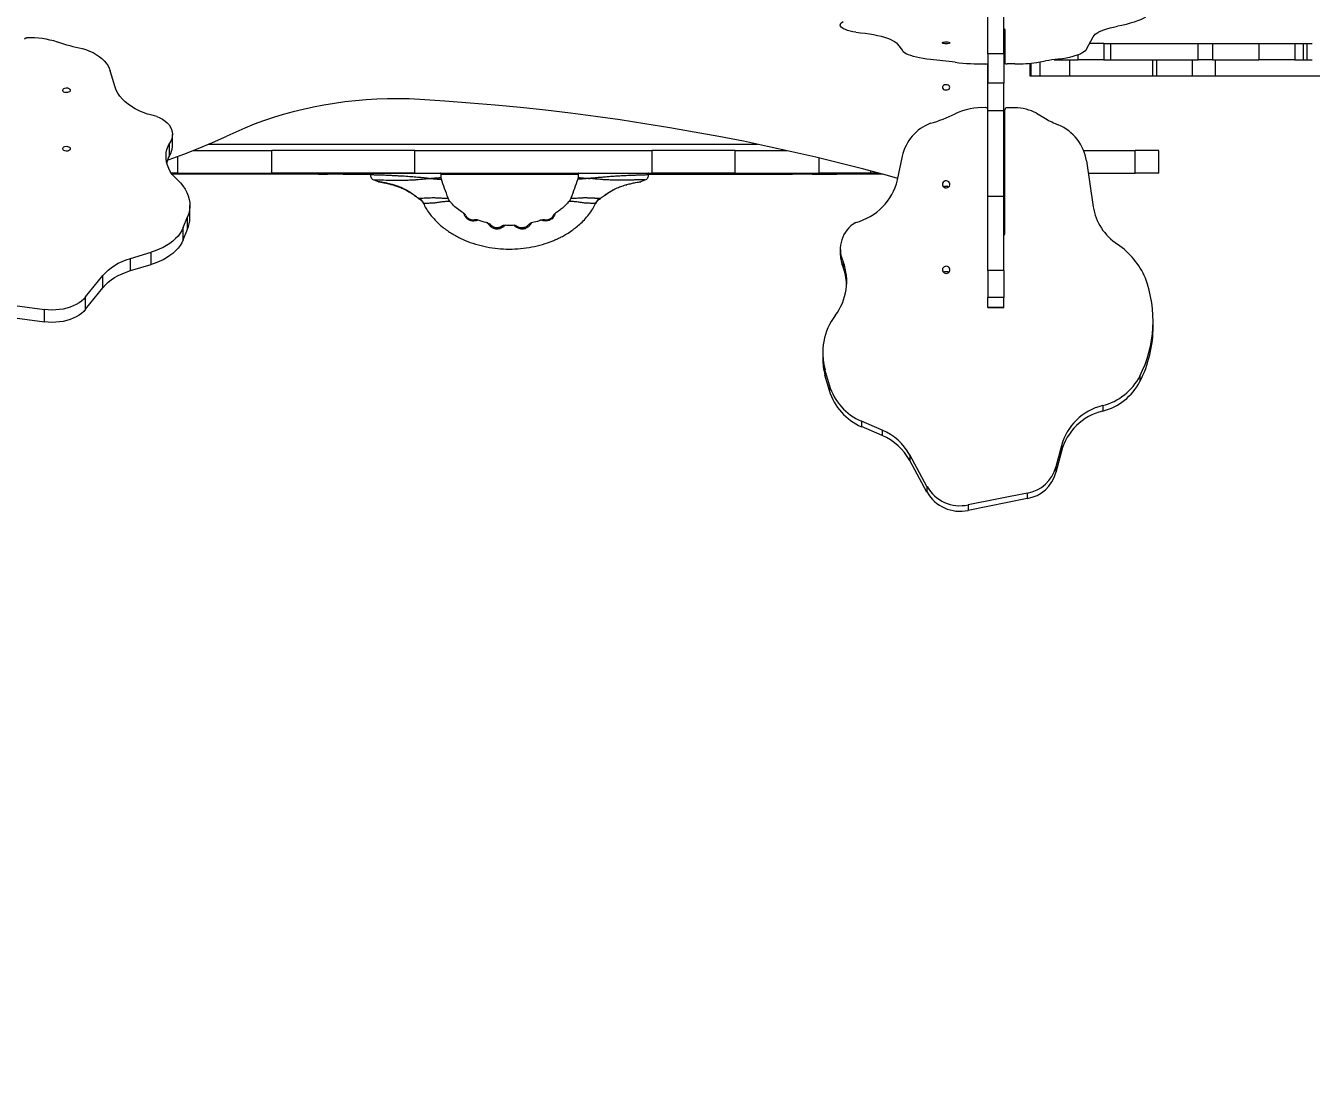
# Model space of a CAD drawing. Header units: millimetres. Extents: x -10374 to 11119, y -8221 to 9433.
# Drawn here: x 2110 to 3311, y -2737 to -1757 of the extents above; entities that cross this region are included whole.
import ezdxf

# ---------------------------------------------------------------- set-up
doc = ezdxf.new("R2010")
doc.units = ezdxf.units.MM
for name, color, linetype in [('DIKOM_ОБЪЕКТ', 7, 'Continuous'), ('DIKOM_РАЗМЕР_ЗОНА', 7, 'Continuous'), ('DIKOM_РАЗМЕР_ОБЪЕКТА', 7, 'Continuous')]:
    doc.layers.add(name, color=color, linetype=linetype)
doc.styles.add('style1', font='arial.ttf', dxfattribs={"width": 0.8})
doc.dimstyles.new('1-50', dxfattribs={"dimtxt": 300, "dimasz": 200, "dimexe": 100, "dimexo": 0, "dimgap": 100, "dimtad": 0, "dimdec": 0, "dimtxsty": 'style1', "dimcen": 0, "dimclrd": 7, "dimclre": 7, "dimadec": 1, "dimazin": 2, "dimtfac": 1, "dimtdec": 0, "dimtmove": 1, "dimatfit": 3, "dimfxl": 0, "dimlwd": 25, "dimlwe": 18, "dimarcsym": 0})

# ---------------------------------------------------------------- blocks, each defined once
blk = doc.blocks.new('*D16')
at = {"layer": 'Defpoints', "color": 0, "transparency": 16777216}
for p in [(-9045.1, 5161.7), (3694.5, 5161.7), (1813.2, -6719.9)]:
    blk.add_point(p, dxfattribs=at)
at = {"layer": 'DIKOM_РАЗМЕР_ОБЪЕКТА', "color": 7, "lineweight": 18, "transparency": 16777216}
for p, q in [((3694.5, 5161.7), (-9145.1, 5161.7)), ((1813.2, -6719.9), (-9145.1, -6719.9))]:
    blk.add_line(p, q, dxfattribs=at)
at = {"layer": 'DIKOM_РАЗМЕР_ОБЪЕКТА', "color": 7, "lineweight": 25, "transparency": 16777216}
for p, q in [((-9045.1, 4961.7), (-9045.1, -0.5)), ((-9045.1, -6519.9), (-9045.1, -1080.2))]:
    blk.add_line(p, q, dxfattribs=at)
at = {"layer": 'DIKOM_РАЗМЕР_ОБЪЕКТА', "color": 7, "transparency": 16777216}
for points in [[(-9078.4, 4961.7), (-9011.8, 4961.7), (-9045.1, 5161.7)], [(-9078.4, -6519.9), (-9011.8, -6519.9), (-9045.1, -6719.9)]]:
    blk.add_solid(points, dxfattribs=at)
at = {"layer": 'DIKOM_РАЗМЕР_ОБЪЕКТА', "color": 0, "transparency": 16777216, "insert": (-9045.1, -540.3), "char_height": 300, "attachment_point": 5, "rotation": 90, "style": 'style1'}
blk.add_mtext('11900', dxfattribs=at)
blk = doc.blocks.new('*D15')
at = {"layer": 'Defpoints', "color": 0, "transparency": 16777216}
for p in [(-5227.9, 8308.8), (9119.4, -1150.4), (-5227.9, -1991.8)]:
    blk.add_point(p, dxfattribs=at)
at = {"layer": 'DIKOM_РАЗМЕР_ОБЪЕКТА', "color": 7, "lineweight": 18, "transparency": 16777216}
for p, q in [((-5227.9, -1991.8), (-5227.9, 8408.8)), ((9119.4, -1150.4), (9119.4, 8408.8))]:
    blk.add_line(p, q, dxfattribs=at)
at = {"layer": 'DIKOM_РАЗМЕР_ОБЪЕКТА', "color": 7, "lineweight": 25, "transparency": 16777216}
for p, q in [((-5027.9, 8308.8), (187.4, 8308.8)), ((8919.4, 8308.8), (1267.2, 8308.8))]:
    blk.add_line(p, q, dxfattribs=at)
at = {"layer": 'DIKOM_РАЗМЕР_ОБЪЕКТА', "color": 7, "transparency": 16777216}
for points in [[(-5027.9, 8342.1), (-5027.9, 8275.4), (-5227.9, 8308.8)], [(8919.4, 8342.1), (8919.4, 8275.4), (9119.4, 8308.8)]]:
    blk.add_solid(points, dxfattribs=at)
at = {"layer": 'DIKOM_РАЗМЕР_ОБЪЕКТА', "color": 0, "transparency": 16777216, "insert": (727.3, 8308.8), "char_height": 300, "attachment_point": 5, "style": 'style1'}
blk.add_mtext('14350', dxfattribs=at)
blk = doc.blocks.new('*D14')
at = {"layer": 'Defpoints', "color": 0, "transparency": 16777216}
for p in [(-7515.9, 9236.3), (11119.4, -1423.4), (-7515.9, -2401.6)]:
    blk.add_point(p, dxfattribs=at)
at = {"layer": 'DIKOM_РАЗМЕР_ЗОНА', "color": 7, "lineweight": 18, "transparency": 16777216}
for p, q in [((-7515.9, -2401.6), (-7515.9, 9336.3)), ((11119.4, -1423.4), (11119.4, 9336.3))]:
    blk.add_line(p, q, dxfattribs=at)
at = {"layer": 'DIKOM_РАЗМЕР_ЗОНА', "color": 7, "lineweight": 25, "transparency": 16777216}
for p, q in [((-7315.9, 9236.3), (77.6, 9236.3)), ((10919.4, 9236.3), (1157.3, 9236.3))]:
    blk.add_line(p, q, dxfattribs=at)
at = {"layer": 'DIKOM_РАЗМЕР_ЗОНА', "color": 7, "transparency": 16777216}
for points in [[(-7315.9, 9269.7), (-7315.9, 9203), (-7515.9, 9236.3)], [(10919.4, 9269.7), (10919.4, 9203), (11119.4, 9236.3)]]:
    blk.add_solid(points, dxfattribs=at)
at = {"layer": 'DIKOM_РАЗМЕР_ЗОНА', "color": 0, "transparency": 16777216, "insert": (617.5, 9236.3), "char_height": 300, "attachment_point": 5, "style": 'style1'}
blk.add_mtext('18650', dxfattribs=at)
blk = doc.blocks.new('*D13')
at = {"layer": 'Defpoints', "color": 0, "transparency": 16777216}
for p in [(-10177, 7112.8), (3082.3, 7112.8), (2015.5, -8221.4)]:
    blk.add_point(p, dxfattribs=at)
at = {"layer": 'DIKOM_РАЗМЕР_ЗОНА', "color": 7, "lineweight": 18, "transparency": 16777216}
for p, q in [((3082.3, 7112.8), (-10277, 7112.8)), ((2015.5, -8221.4), (-10277, -8221.4))]:
    blk.add_line(p, q, dxfattribs=at)
at = {"layer": 'DIKOM_РАЗМЕР_ЗОНА', "color": 7, "lineweight": 25, "transparency": 16777216}
for p, q in [((-10177, 6912.8), (-10177, -14.4)), ((-10177, -8021.4), (-10177, -1094.2))]:
    blk.add_line(p, q, dxfattribs=at)
at = {"layer": 'DIKOM_РАЗМЕР_ЗОНА', "color": 7, "transparency": 16777216}
for points in [[(-10210.3, 6912.8), (-10143.6, 6912.8), (-10177, 7112.8)], [(-10210.3, -8021.4), (-10143.6, -8021.4), (-10177, -8221.4)]]:
    blk.add_solid(points, dxfattribs=at)
at = {"layer": 'DIKOM_РАЗМЕР_ЗОНА', "color": 0, "transparency": 16777216, "insert": (-10177, -554.3), "char_height": 300, "attachment_point": 5, "rotation": 90, "style": 'style1'}
blk.add_mtext('15300', dxfattribs=at)

msp = doc.modelspace()

# ---------------------------------------------------------------- linework, layer by layer
at = {"layer": 'DIKOM_ОБЪЕКТ', "color": 7, "linetype": 'Continuous', "lineweight": 15}
for p, q in [((3009, -1783), (3009, -1744.9)), ((3024, -1783), (3024, -1744.9)), ((3025, -1760.3), (3025, -1791.9)), ((2924.6, -1773.8), (2929.1, -1779.9)), ((3024, -1773.4), (3025, -1773.4)), ((3101.2, -1778.7), (3107.5, -1766.9)), ((3117.3, -1773.4), (3104, -1773.4)), ((3117.3, -1773.4), (3117.3, -1788.4)), ((3117.3, -1773.4), (3123.7, -1773.4)), ((3123.7, -1773.4), (3123.7, -1788.4)), ((3123.7, -1773.4), (3183.5, -1773.4)), ((3183.5, -1773.4), (3307.8, -1773.4)), ((3205.6, -1788.4), (3205.6, -1773.4)), ((3218.9, -1773.4), (3218.9, -1788.4)), ((3262.3, -1773.4), (3262.3, -1788.4)), ((3295.7, -1773.4), (3295.7, -1788.4)), ((3303.5, -1773.4), (3303.5, -1788.4)), ((3303.5, -1773.4), (3303.5, -1788.4)), ((3307, -1773.4), (3307, -1788.4)), ((3307.8, -1773.4), (3312.1, -1773.4)), ((3024, -1783), (3009, -1783)), ((3009, -1783), (3009, -1810.3)), ((3024, -1783), (3024, -1810.3)), ((3054.6, -1790.9), (3062.8, -1789.6)), ((3071, -1788.4), (3093.2, -1788.4)), ((3085.3, -1788.4), (3085.3, -1803.4)), ((3093.2, -1784), (3093.2, -1788.4)), ((3117.3, -1788.4), (3093.2, -1788.4)), ((3117.3, -1788.4), (3123.7, -1788.4)), ((3123.7, -1788.4), (3205.6, -1788.4)), ((3162.9, -1788.4), (3162.9, -1803.4)), ((3166.5, -1788.4), (3166.5, -1803.4)), ((3199.8, -1788.4), (3199.8, -1803.4)), ((3218.9, -1788.4), (3205.6, -1788.4)), ((3218.9, -1788.4), (3262.3, -1788.4)), ((3221.5, -1788.4), (3221.5, -1803.4)), ((3295.7, -1788.4), (3262.3, -1788.4)), ((3295.7, -1788.4), (3303.5, -1788.4)), ((3303.5, -1788.4), (3307, -1788.4)), ((3307, -1788.4), (3312.1, -1788.4)), ((2193.4, -1814.1), (2188.9, -1798.9)), ((3009, -1834.9), (3009, -1791.9)), ((3034.2, -1792.4), (3027, -1792.4)), ((3048.2, -1791.7), (3048.2, -1803.4)), ((3049.1, -1791.6), (3049.1, -1803.4)), ((3057.5, -1790.5), (3057.5, -1803.4)), ((3024, -1810.3), (3009, -1810.3)), ((3009, -1836.1), (3009, -1810.3)), ((3009, -1812.4), (3009, -1812.2)), ((3024, -1836.1), (3024, -1810.3)), ((3048.2, -1803.4), (3049.1, -1803.4)), ((3049.1, -1803.4), (3057.5, -1803.4)), ((3057.5, -1803.4), (3085.3, -1803.4)), ((3085.3, -1803.4), (3162.9, -1803.4)), ((3162.9, -1803.4), (3166.5, -1803.4)), ((3166.5, -1803.4), (3199.8, -1803.4)), ((3199.8, -1803.4), (3221.5, -1803.4)), ((3221.5, -1803.4), (3446.7, -1803.4)), ((3024, -1836.1), (3009, -1836.1)), ((3009, -1916.3), (3009, -1836.1)), ((3024, -1916.3), (3024, -1836.1)), ((3025, -1949.6), (3025, -1835.1)), ((3034.2, -1833.3), (3027, -1833.3)), ((3054.6, -1838.5), (3062.8, -1843.5)), ((2247, -1869.7), (2247, -1858.2)), ((2244.2, -1877.9), (2244.2, -1866.4)), ((2266.1, -1873.4), (2339.8, -1873.4)), ((2280.8, -1867.4), (2793.6, -1867.4)), ((2339.8, -1894.4), (2339.8, -1873.4)), ((2473.4, -1873.4), (2339.8, -1873.4)), ((2473.4, -1894.4), (2473.4, -1873.4)), ((2473.4, -1873.4), (2695.3, -1873.4)), ((2695.3, -1894.4), (2695.3, -1873.4)), ((2773, -1873.4), (2695.3, -1873.4)), ((2773, -1894.4), (2773, -1873.4)), ((2773, -1873.4), (2821.4, -1873.4)), ((3024, -1873.4), (3025, -1873.4)), ((3098.6, -1873.4), (3146.6, -1873.4)), ((3146.6, -1894.4), (3146.6, -1873.4)), ((3168.7, -1873.4), (3146.6, -1873.4)), ((3168.7, -1894.4), (3168.7, -1873.4)), ((2252.1, -1894.4), (2252.1, -1878.7)), ((2851.5, -1894.4), (2851.5, -1880.3)), ((2924.6, -1900.8), (2929.1, -1878.6)), ((3101.2, -1883), (3107.5, -1925.8)), ((2252.1, -1894.4), (2246.1, -1894.4)), ((2247.8, -1895.4), (2246.8, -1895.4)), ((2247.8, -1895.4), (2247.8, -1894.4)), ((2325.7, -1895.4), (2247.8, -1895.4)), ((2252.1, -1894.4), (2339.8, -1894.4)), ((2325.7, -1895.4), (2325.7, -1894.4)), ((2334.4, -1895.4), (2325.7, -1895.4)), ((2334.4, -1895.4), (2334.4, -1894.4)), ((2382.8, -1895.4), (2334.4, -1895.4)), ((2473.4, -1894.4), (2339.8, -1894.4)), ((2382.8, -1894.4), (2382.8, -1895.4)), ((2383.6, -1895.4), (2382.8, -1895.4)), ((2383.6, -1895.4), (2383.6, -1894.4)), ((2383.6, -1895.4), (2392, -1895.4)), ((2392, -1894.4), (2392, -1895.4)), ((2406.6, -1895.4), (2392, -1895.4)), ((2406.6, -1895.4), (2406.6, -1894.4)), ((2406.6, -1895.4), (2432, -1895.4)), ((2432, -1894.9), (2432, -1896.1)), ((2498, -1894.9), (2432, -1894.9)), ((2473.4, -1894.4), (2695.3, -1894.4)), ((2498, -1898.5), (2498, -1894.9)), ((2498, -1895.4), (2626, -1895.4)), ((2626, -1894.9), (2626, -1898.5)), ((2692, -1894.9), (2626, -1894.9)), ((2692, -1896.1), (2692, -1894.9)), ((2692, -1895.4), (2826.5, -1895.4)), ((2773, -1894.4), (2695.3, -1894.4)), ((2773, -1894.4), (2851.5, -1894.4)), ((2826.5, -1895.4), (2826.5, -1894.4)), ((2844.7, -1895.4), (2826.5, -1895.4)), ((2844.7, -1895.4), (2844.7, -1894.4)), ((2844.7, -1895.4), (2867.9, -1895.4)), ((2899.5, -1894.4), (2851.5, -1894.4)), ((2867.9, -1895.4), (2867.9, -1894.4)), ((2910.7, -1895.4), (2867.9, -1895.4)), ((2899.5, -1894.4), (2899.5, -1892.4)), ((2907, -1894.4), (2899.5, -1894.4)), ((3024, -1894.4), (3025, -1894.4)), ((3102.9, -1894.4), (3146.6, -1894.4)), ((3168.7, -1894.4), (3146.6, -1894.4)), ((2435.1, -1900.7), (2439.3, -1902.4)), ((2486.9, -1899.4), (2487.1, -1899.4)), ((2498.3, -1900.2), (2498, -1898.5)), ((2498.3, -1900.2), (2498.3, -1900.2)), ((2625.7, -1900.2), (2625.7, -1900.2)), ((2636.9, -1899.4), (2637.1, -1899.4)), ((2670.8, -1905.5), (2671.5, -1905.3)), ((2684.7, -1902.4), (2688.9, -1900.7)), ((2477.1, -1918.2), (2476.7, -1917.9)), ((2504.6, -1917.9), (2504.6, -1917.9)), ((2619.4, -1917.9), (2619.4, -1917.9)), ((2647.3, -1917.9), (2646.9, -1918.2)), ((2658.1, -1910.6), (2658.8, -1910.2)), ((3024, -1916.3), (3009, -1916.3)), ((3009, -1985.3), (3009, -1916.3)), ((3024, -1985.3), (3024, -1916.3)), ((2263.3, -1936.2), (2263.3, -1924.7)), ((2604.7, -1932.1), (2604.6, -1932.2)), ((2257.1, -1945.3), (2261.2, -1935.4)), ((2257.1, -1956.8), (2257.1, -1945.3)), ((2261.2, -1946.9), (2261.2, -1935.4)), ((2566.3, -1943.4), (2566.3, -1943.4)), ((2591.6, -1938.4), (2591.6, -1938.4)), ((2257.1, -1956.8), (2261.2, -1946.9)), ((2207.8, -1974.1), (2227.1, -1968.4)), ((2227.1, -1979.9), (2227.1, -1968.4)), ((2871, -1965.3), (2871, -1970.4)), ((2207.8, -1985.6), (2207.8, -1974.1)), ((2207.8, -1985.6), (2227.1, -1979.9)), ((2873.8, -1977.3), (2873.8, -1982.4)), ((2165.9, -2010.2), (2182, -1990)), ((2182, -2001.5), (2182, -1990)), ((3024, -1985.3), (3009, -1985.3)), ((3009, -1985.3), (3009, -2010.7)), ((3024, -1985.3), (3024, -2010.7)), ((2165.9, -2021.7), (2182, -2001.5)), ((2072.2, -2014.4), (2127.5, -2021.9)), ((2165.9, -2021.7), (2165.9, -2010.2)), ((3024, -2010.7), (3009, -2010.7)), ((3009, -2020), (3009, -2010.7)), ((3024, -2020), (3024, -2010.7)), ((2072.2, -2025.9), (2127.5, -2033.4)), ((2127.5, -2033.4), (2127.5, -2021.9)), ((3024, -2020), (3009, -2020)), ((3009, -2020), (3009, -2020.1)), ((3009, -2020.1), (3024, -2020.1)), ((3024, -2020), (3024, -2020.1)), ((3163.4, -2037.5), (3163.4, -2032.4)), ((2854.7, -2062.5), (2854.7, -2067.6)), ((2860.9, -2092.6), (2856.8, -2078.1)), ((2856.8, -2078.1), (2856.8, -2083.3)), ((2860.9, -2097.7), (2856.8, -2083.3)), ((3151, -2084.1), (3151, -2089.3)), ((2860.9, -2092.6), (2860.9, -2097.7)), ((3116.3, -2111.7), (3116.3, -2116.8)), ((2910.2, -2134.6), (2890.9, -2126.3)), ((2890.9, -2126.3), (2890.9, -2131.4)), ((2910.2, -2139.8), (2890.9, -2131.4)), ((2910.2, -2134.6), (2910.2, -2139.8)), ((3077.7, -2149.3), (3072.6, -2169.1)), ((3077.7, -2149.3), (3077.7, -2154.4)), ((2952.1, -2187.4), (2936, -2157.9)), ((2936, -2157.9), (2936, -2163)), ((3077.7, -2154.4), (3072.6, -2174.3)), ((2952.1, -2192.6), (2936, -2163)), ((3072.6, -2169.1), (3072.6, -2174.3)), ((2952.1, -2187.4), (2952.1, -2192.6)), ((3045.8, -2193.6), (2990.5, -2204.6)), ((3045.8, -2193.6), (3045.8, -2198.7)), ((3045.8, -2198.7), (2990.5, -2209.7)), ((2990.5, -2204.6), (2990.5, -2209.7))]:
    msp.add_line(p, q, dxfattribs=at)
at = {"layer": 'DIKOM_ОБЪЕКТ', "color": 7, "linetype": 'Continuous', "lineweight": 15, "flags": 128}
for points in [[(2885.6, -1762.8), (2882.8, -1762.3), (2880.2, -1761.7), (2877.9, -1761.1), (2875.9, -1760.3), (2874.2, -1759.6), (2872.9, -1758.7), (2871.9, -1757.9), (2871.3, -1757), (2871, -1756.2), (2871.2, -1755.3), (2871.7, -1754.4), (2872.5, -1753.5), (2873.8, -1752.7)], [(3156.3, -1748.5), (3154.1, -1749.8), (3151.6, -1751), (3148.8, -1752.2), (3145.6, -1753.4), (3142.1, -1754.4), (3138.3, -1755.4), (3134.3, -1756.4), (3130, -1757.2)], [(2885.6, -1762.8), (2889.9, -1763.2), (2894.2, -1763.7), (2898.3, -1764.3), (2902.1, -1764.9), (2905.8, -1765.7), (2909.2, -1766.5), (2912.4, -1767.4), (2915.2, -1768.3), (2917.8, -1769.3), (2920, -1770.4), (2921.9, -1771.5), (2923.5, -1772.6), (2924.6, -1773.8)], [(3107.5, -1766.9), (3108.2, -1765.7), (3109.4, -1764.6), (3110.9, -1763.5), (3112.7, -1762.5), (3114.9, -1761.5), (3117.3, -1760.5), (3120.1, -1759.6), (3123.2, -1758.7), (3126.5, -1757.9), (3130, -1757.2)], [(2109, -1769.2), (2109, -1768.9), (2109.1, -1768.7), (2109.3, -1768.5), (2109.6, -1768.3), (2109.8, -1768.1), (2110.2, -1768), (2110.5, -1767.9), (2110.9, -1767.9)], [(2162.6, -1777.9), (2166.2, -1779), (2169.6, -1780.3), (2172.8, -1781.8), (2175.8, -1783.5), (2178.6, -1785.3), (2181.1, -1787.3), (2183.3, -1789.4), (2185.2, -1791.7), (2186.8, -1794), (2188, -1796.4), (2188.9, -1798.9)], [(2966.5, -1772.6), (2966.7, -1772.3), (2967.2, -1772.1), (2968.1, -1771.9), (2969.1, -1771.8), (2970.3, -1771.7), (2971.4, -1771.8), (2972.4, -1772), (2973.1, -1772.2), (2973.5, -1772.5), (2973.5, -1772.8), (2973.1, -1773.1), (2972.4, -1773.3), (2971.4, -1773.5), (2970.3, -1773.5), (2969.1, -1773.5), (2968.1, -1773.4), (2967.2, -1773.2), (2966.7, -1772.9), (2966.5, -1772.6)], [(2955.4, -1788.3), (2951.8, -1787.9), (2948.4, -1787.4), (2945.2, -1786.8), (2942.2, -1786.1), (2939.4, -1785.4), (2936.9, -1784.6), (2934.7, -1783.7), (2932.8, -1782.8), (2931.2, -1781.9), (2930, -1780.9), (2929.1, -1779.9)], [(3101.2, -1778.7), (3100.4, -1779.8), (3099.3, -1780.8), (3097.8, -1781.8), (3096, -1782.8), (3093.8, -1783.8), (3091.3, -1784.6), (3088.5, -1785.5), (3085.4, -1786.2), (3082.1, -1786.9), (3078.6, -1787.5), (3074.8, -1788)], [(2973.5, -1814.2), (2973.3, -1813.4), (2972.8, -1812.7), (2971.9, -1812.2), (2970.9, -1811.8), (2969.7, -1811.8), (2968.6, -1812), (2967.6, -1812.4), (2966.9, -1813.1), (2966.5, -1813.8), (2966.5, -1814.7), (2966.9, -1815.4), (2967.6, -1816.1), (2968.6, -1816.5), (2969.7, -1816.7), (2970.9, -1816.6), (2971.9, -1816.3), (2972.8, -1815.8), (2973.3, -1815), (2973.5, -1814.2)], [(2151.5, -1816.9), (2151.3, -1817.7), (2150.8, -1818.3), (2149.9, -1818.8), (2148.9, -1819.1), (2147.7, -1819.2), (2146.6, -1819), (2145.6, -1818.6), (2144.9, -1818), (2144.5, -1817.3), (2144.5, -1816.6), (2144.9, -1815.9), (2145.6, -1815.3), (2146.6, -1814.9), (2147.7, -1814.7), (2148.9, -1814.8), (2149.9, -1815.1), (2150.8, -1815.6), (2151.3, -1816.2), (2151.5, -1816.9)], [(2232.4, -1841.4), (2228.1, -1840.4), (2223.8, -1839.2), (2219.7, -1837.7), (2215.9, -1836.1), (2212.2, -1834.3), (2208.8, -1832.2), (2205.6, -1830), (2202.8, -1827.7), (2200.2, -1825.2), (2198, -1822.6), (2196.1, -1819.8), (2194.5, -1817), (2193.4, -1814.1)], [(2478.1, -1825.6), (2468.1, -1825.1), (2458, -1824.9), (2448, -1825), (2438, -1825.4), (2428, -1825.9), (2418, -1826.8), (2408.1, -1827.9), (2398.3, -1829.2), (2388.5, -1830.8), (2378.8, -1832.7), (2369.3, -1834.8), (2359.8, -1837.1), (2350.5, -1839.7), (2341.3, -1842.5), (2332.2, -1845.6), (2323.3, -1848.8), (2314.6, -1852.3), (2306.1, -1856.1), (2297.7, -1860)], [(2924.9, -1899.3), (2915.2, -1896.6), (2893, -1890.7), (2870.7, -1885), (2848.3, -1879.6), (2825.8, -1874.4), (2803.2, -1869.4), (2780.5, -1864.7), (2757.6, -1860.2), (2734.7, -1856), (2711.7, -1852), (2688.6, -1848.2), (2665.5, -1844.7), (2642.3, -1841.5), (2619, -1838.5), (2595.6, -1835.7), (2572.2, -1833.2), (2548.7, -1830.9), (2525.2, -1828.9), (2501.7, -1827.1), (2478.1, -1825.6)], [(2232.4, -1841.4), (2235.2, -1842.6), (2237.8, -1844.1), (2240.1, -1845.7), (2242.1, -1847.5), (2243.8, -1849.4), (2245.1, -1851.4), (2246.1, -1853.5), (2246.7, -1855.7), (2247, -1857.9), (2246.8, -1860.1), (2246.3, -1862.3), (2245.5, -1864.4), (2244.2, -1866.4)], [(2242.3, -1882.2), (2243.8, -1881.7), (2257.6, -1876.7), (2271.2, -1871.4), (2284.5, -1865.8), (2297.7, -1860)], [(2151.5, -1871.6), (2151.3, -1872.3), (2150.8, -1873), (2149.9, -1873.5), (2148.9, -1873.8), (2147.7, -1873.8), (2146.6, -1873.6), (2145.6, -1873.2), (2144.9, -1872.7), (2144.5, -1872), (2144.5, -1871.2), (2144.9, -1870.5), (2145.6, -1869.9), (2146.6, -1869.5), (2147.7, -1869.3), (2148.9, -1869.4), (2149.9, -1869.7), (2150.8, -1870.2), (2151.3, -1870.9), (2151.5, -1871.6)], [(2251.6, -1900.7), (2249.1, -1898.2), (2246.9, -1895.6), (2245, -1892.8), (2243.5, -1890), (2242.3, -1887.1), (2241.5, -1884.2), (2241.1, -1881.2), (2241, -1878.2), (2241.2, -1875.2), (2241.9, -1872.2), (2242.9, -1869.3), (2244.2, -1866.4)], [(2251.6, -1900.7), (2254.4, -1903.5), (2256.8, -1906.4), (2258.9, -1909.5), (2260.5, -1912.6), (2261.8, -1915.8), (2262.7, -1919), (2263.2, -1922.3), (2263.3, -1925.6), (2263, -1928.9), (2262.3, -1932.2), (2261.2, -1935.4)], [(2435.1, -1900.7), (2435.1, -1900.7), (2435.2, -1900.7), (2435.7, -1900.7), (2436.7, -1900.7), (2437.9, -1900.7), (2439.6, -1900.8), (2441.9, -1900.8), (2444.1, -1900.8), (2446.7, -1900.9), (2447.6, -1900.9), (2448.7, -1900.9), (2449.7, -1900.9), (2450.8, -1900.9), (2452, -1900.9), (2453.2, -1900.9), (2457.3, -1901), (2461.6, -1901), (2462.8, -1901), (2463.9, -1900.9), (2465, -1900.9), (2466.1, -1900.9), (2467.3, -1900.9), (2468.4, -1900.8), (2469.6, -1900.8), (2470.7, -1900.7), (2472.6, -1900.6), (2474, -1900.6), (2474.9, -1900.5), (2475.1, -1900.5), (2475.1, -1900.5), (2475.2, -1900.5), (2475.2, -1900.5), (2475.2, -1900.5), (2475.2, -1900.5), (2475.2, -1900.5), (2475.2, -1900.5), (2475.2, -1900.5), (2475.2, -1900.5), (2475.2, -1900.5), (2476.5, -1900.4), (2478.2, -1900.2), (2479.4, -1900.1), (2480.6, -1900), (2482.2, -1899.9), (2483.8, -1899.7), (2484.7, -1899.6), (2485.7, -1899.5), (2485.9, -1899.5), (2486.1, -1899.5), (2486.5, -1899.5), (2486.5, -1899.4), (2486.7, -1899.4), (2486.8, -1899.4), (2486.9, -1899.4)], [(2459.2, -1907.4), (2459.1, -1907.4), (2459.1, -1907.5)], [(2966.5, -1904.9), (2966.7, -1906), (2967.2, -1906.9), (2968.1, -1907.7), (2969.1, -1908.1), (2970.3, -1908.2), (2971.4, -1907.9), (2972.4, -1907.3), (2973.1, -1906.5), (2973.5, -1905.5), (2973.5, -1904.4), (2973.1, -1903.4), (2972.4, -1902.5), (2971.4, -1901.9), (2970.3, -1901.6), (2969.1, -1901.7), (2968.1, -1902.2), (2967.2, -1902.9), (2966.7, -1903.9), (2966.5, -1904.9)], [(2658.6, -1910.3), (2658.5, -1910.4), (2658.3, -1910.3)], [(2604.6, -1932.2), (2604.6, -1932.3), (2604.4, -1932.8), (2604.1, -1933.6), (2603.5, -1934.7), (2602.8, -1935.8), (2601.7, -1937), (2600.4, -1937.9), (2599, -1938.7), (2597.4, -1939.1), (2595.9, -1939.2), (2594.5, -1939.1), (2593.3, -1938.9), (2592.4, -1938.7), (2591.6, -1938.4), (2591.6, -1938.4)], [(2603.1, -1933.6), (2603, -1933.8), (2602.8, -1934.1)], [(2257.1, -1945.3), (2255.8, -1948), (2254.2, -1950.6), (2252.3, -1953.2), (2250, -1955.6), (2247.5, -1957.9), (2244.6, -1960.1), (2241.6, -1962.1), (2238.2, -1963.9), (2234.7, -1965.6), (2231, -1967.1), (2227.1, -1968.4)], [(2257.1, -1956.8), (2255.8, -1959.5), (2254.2, -1962.1), (2252.3, -1964.6), (2250, -1967.1), (2247.5, -1969.4), (2244.6, -1971.5), (2241.6, -1973.6), (2238.2, -1975.4), (2234.7, -1977.1), (2231, -1978.6), (2227.1, -1979.9)], [(2182, -1990), (2184.3, -1987.5), (2186.9, -1985), (2189.7, -1982.8), (2192.9, -1980.7), (2196.3, -1978.7), (2199.9, -1977), (2203.8, -1975.4), (2207.8, -1974.1)], [(2966.5, -1984.8), (2966.7, -1985.9), (2967.2, -1986.8), (2968.1, -1987.5), (2969.1, -1988), (2970.3, -1988.1), (2971.4, -1987.8), (2972.4, -1987.2), (2973.1, -1986.4), (2973.5, -1985.3), (2973.5, -1984.3), (2973.1, -1983.2), (2972.4, -1982.4), (2971.4, -1981.8), (2970.3, -1981.5), (2969.1, -1981.6), (2968.1, -1982), (2967.2, -1982.8), (2966.7, -1983.7), (2966.5, -1984.8)], [(2182, -2001.5), (2184.3, -1998.9), (2186.9, -1996.5), (2189.7, -1994.3), (2192.9, -1992.1), (2196.3, -1990.2), (2199.9, -1988.5), (2203.8, -1986.9), (2207.8, -1985.6)], [(2165.9, -2010.2), (2164.1, -2012.2), (2162.1, -2014), (2159.7, -2015.7), (2157.1, -2017.2), (2154.3, -2018.6), (2151.3, -2019.7), (2148.2, -2020.7), (2144.9, -2021.5), (2141.4, -2022), (2138, -2022.3), (2134.5, -2022.4), (2131, -2022.3), (2127.5, -2021.9)], [(2165.9, -2021.7), (2164.1, -2023.7), (2162.1, -2025.5), (2159.7, -2027.2), (2157.1, -2028.7), (2154.3, -2030.1), (2151.3, -2031.2), (2148.2, -2032.2), (2144.9, -2033), (2141.4, -2033.5), (2138, -2033.8), (2134.5, -2033.9), (2131, -2033.8), (2127.5, -2033.4)]]:
    msp.add_lwpolyline(points, dxfattribs=at)
at = {"layer": 'DIKOM_ОБЪЕКТ', "color": 7, "linetype": 'Continuous', "lineweight": 15}
for centre, radius, start, end in [((3023.8, -1760.7), 1.28, 18.3697, 80.3408), ((2113.4, -1856), 88.1, 72.7514, 91.6368), ((2192.4, -1620), 160.7, 250.8216, 259.3299), ((2927.9, -2153.2), 365.9, 82.0597, 85.6893), ((3091.4, -1960.5), 173.3, 95.4718, 99.4766), ((3004.4, -1580.1), 212.3, 262.9664, 270.7147), ((3007.5, -1790.2), 2.27, 259.018, 311.0945), ((3026.5, -1790), 2.38, 229.7155, 281.4356), ((3034, -1643.2), 149.2, 270.058, 277.9561), ((3004.7, -1895.9), 62.7, 87.862, 114.8032), ((3007.1, -1835.1), 1.94, 1.7471, 89.606), ((3026.9, -1835.2), 1.94, 87.9271, 178.1547), ((3033.5, -1878.8), 45.5, 62.2944, 89.1664), ((2970.4, -1887.4), 42.3, 110.826, 167.8865), ((2922.5, -1729.5), 122.8, 285.5102, 297.066), ((3096, -1789.3), 63.5, 238.5147, 250.546), ((3057.3, -1890.1), 44.5, 9.2041, 66.7808), ((2232.8, -1869.5), 14.2, 323.7766, 359.2063), ((2268.3, -1891.1), 27.4, 151.3327, 166.4836), ((2432.5, -1894.9), 0.5, 90, 180), ((2497.5, -1894.9), 0.5, 0, 90), ((2626.5, -1894.9), 0.5, 90, 180), ((2691.5, -1894.9), 0.5, 0, 90), ((2871.2, -1887.4), 55.1, 285.1132, 345.9689), ((2970, -1910.4), 3.66, 52.7478, 127.2522), ((2970, -1911.6), 4.63, 61.415, 118.585), ((2472.8, -1927), 9.95, 25.5017, 66.741), ((2651.2, -1927), 9.95, 113.2584, 154.5016), ((3158.2, -1918), 51.3, 188.779, 236.7104), ((2235.2, -1936.2), 28.1, 337.4821, 359.8451), ((2529, -1941.9), 3.58, 58.414, 95.1244), ((2554.6, -1947.9), 3.17, 69.0489, 113.393), ((2582.2, -1946.2), 4.24, 96.7058, 136.2348), ((2593.3, -1943), 4.97, 77.1456, 110.1767), ((2899.3, -1965.3), 28.2, 119.1949, 205.1698), ((3019.6, -1949.5), 5.4, 324.5791, 359.8444), ((3090.7, -2020.1), 71, 22.7259, 56.4536), ((2824.2, -1995.5), 52.9, 322.9561, 20.2249), ((2898.7, -1970.4), 27.6, 180.0563, 205.7416), ((2824.4, -2000.7), 52.7, 2.8384, 20.3274), ((2970, -1990.3), 3.66, 53.2405, 126.7595), ((3049.3, -2032.4), 114.1, 333.0549, 20.3991), ((2913.3, -2062.5), 58.6, 143.2332, 195.4798), ((3048.8, -2037.4), 114.7, 333.1062, 359.9333), ((2912.8, -2067.6), 58.1, 180.0072, 195.6083), ((3102.9, -2059.2), 54.2, 284.2553, 332.5833), ((3102.9, -2064.3), 54.2, 284.2553, 332.5833), ((2911.5, -2077.7), 52.8, 196.3813, 247.0724), ((2911.5, -2082.8), 52.8, 196.3811, 247.0726), ((3129, -2163.4), 53.2, 103.8998, 164.5991), ((3129, -2168.5), 53.2, 103.8999, 164.599), ((2889.1, -2184), 53.7, 29.0613, 66.8458), ((2889.1, -2189.1), 53.7, 29.0612, 66.8461), ((3039.8, -2160.1), 34, 280.2174, 344.5539), ((3039.8, -2165.2), 34, 280.2176, 344.5536), ((2983.1, -2169.6), 35.7, 209.9067, 281.9902), ((2983.1, -2174.8), 35.7, 209.9069, 281.9901)]:
    msp.add_arc(centre, radius, start, end, dxfattribs=at)
for points, knots in [([(2432, -1895.8), (2432, -1896.3), (2432.1, -1897.3), (2432.7, -1898.8), (2433.7, -1900), (2434.6, -1900.5), (2435.1, -1900.7)], [0, 0, 0, 0, 0.242876, 0.498209, 0.754639, 1, 1, 1, 1]), ([(2486.9, -1899.4), (2485.7, -1899.3), (2483.3, -1899.1), (2479.6, -1898.7), (2476.1, -1898.4), (2473.1, -1898.1), (2470, -1897.9), (2466.9, -1897.7), (2463.7, -1897.4), (2460.1, -1897.2), (2456, -1897), (2452.1, -1896.8), (2448.9, -1896.6), (2446.3, -1896.5), (2443.4, -1896.4), (2440.2, -1896.3), (2437.6, -1896.2), (2435.7, -1896.2), (2434.4, -1896.1), (2433.2, -1896.1), (2432.2, -1896.1), (2432.1, -1896.1), (2432, -1896.1)], [0, 0, 0, 0, 0.062665, 0.125372, 0.166922, 0.210255, 0.250368, 0.292771, 0.334413, 0.375289, 0.436495, 0.500019, 0.538706, 0.578561, 0.619592, 0.683301, 0.749643, 0.790241, 0.831295, 0.872804, 0.93589, 1, 1, 1, 1]), ([(2692, -1896.1), (2691.9, -1896.1), (2691.8, -1896.1), (2690.7, -1896.1), (2689, -1896.2), (2687, -1896.2), (2684.8, -1896.3), (2682.6, -1896.4), (2679.9, -1896.5), (2676.5, -1896.6), (2672.9, -1896.7), (2669.5, -1896.9), (2666.5, -1897.1), (2662.9, -1897.3), (2658.7, -1897.5), (2654, -1897.9), (2649.3, -1898.3), (2645.5, -1898.6), (2642.5, -1898.9), (2640.4, -1899.1), (2638.8, -1899.2), (2637.8, -1899.3), (2637.3, -1899.4), (2637.1, -1899.4)], [0, 0, 0, 0, 0.063925, 0.126844, 0.188757, 0.249665, 0.294275, 0.337713, 0.379977, 0.441151, 0.499693, 0.542402, 0.584076, 0.624715, 0.686295, 0.749588, 0.8119, 0.874336, 0.91148, 0.944849, 0.97563, 0.987093, 1, 1, 1, 1]), ([(2688.9, -1900.7), (2689.4, -1900.5), (2690.3, -1900), (2691.3, -1898.8), (2691.9, -1897.3), (2692, -1896.3), (2692, -1895.8)], [0, 0, 0, 0, 0.245307, 0.501689, 0.757042, 1, 1, 1, 1]), ([(2439.2, -1902.4), (2439.4, -1902.5), (2439.7, -1902.6), (2440, -1902.6), (2440.1, -1902.6)], [0, 0, 0, 0, 0.477152, 1, 1, 1, 1]), ([(2459.2, -1907.4), (2457.9, -1906.9), (2455.4, -1906), (2451.7, -1904.9), (2448.2, -1904.1), (2445.1, -1903.4), (2442.5, -1902.9), (2440.6, -1902.6), (2439.4, -1902.4), (2439.3, -1902.4), (2439.3, -1902.4)], [0, 0, 0, 0, 0.124809, 0.249883, 0.376102, 0.502253, 0.62916, 0.756493, 0.883399, 1, 1, 1, 1]), ([(2440.1, -1902.6), (2440.2, -1902.6), (2440.3, -1902.6), (2441.5, -1902.8), (2443.3, -1903.1), (2445.8, -1903.6), (2448.7, -1904.3), (2452, -1905.1), (2455.5, -1906.1), (2457.9, -1907), (2459.1, -1907.5)], [0, 0, 0, 0, 0.12329, 0.248799, 0.374745, 0.500528, 0.625586, 0.750947, 0.875439, 1, 1, 1, 1]), ([(2459.1, -1907.5), (2459.9, -1907.8), (2461.4, -1908.4), (2463.7, -1909.4), (2465.8, -1910.6), (2467.8, -1911.7), (2469.2, -1912.6), (2470.7, -1913.5), (2472.4, -1914.7), (2473.9, -1915.8), (2475.2, -1916.8), (2476, -1917.4), (2476.6, -1917.9), (2476.7, -1917.9), (2476.7, -1918)], [0, 0, 0, 0, 0.081764, 0.156405, 0.253229, 0.333342, 0.396722, 0.447732, 0.53805, 0.660761, 0.73372, 0.815095, 0.903669, 1, 1, 1, 1]), ([(2476.7, -1917.9), (2476.4, -1917.6), (2475.8, -1917.2), (2474.3, -1916), (2472.5, -1914.7), (2470.3, -1913.1), (2467.9, -1911.6), (2465.2, -1910.1), (2462.3, -1908.6), (2460.2, -1907.8), (2459.2, -1907.4)], [0, 0, 0, 0, 0.127621, 0.254182, 0.380617, 0.505084, 0.629622, 0.752881, 0.876455, 1, 1, 1, 1]), ([(2487.1, -1899.4), (2487.1, -1899.4), (2487.1, -1899.4), (2487.4, -1899.4), (2488.4, -1899.3), (2489.8, -1899.2), (2491.6, -1899), (2492.9, -1898.9), (2494.2, -1898.8), (2495.2, -1898.8), (2496.1, -1898.7), (2496.8, -1898.6), (2497.4, -1898.6), (2497.9, -1898.5), (2498, -1898.5), (2498, -1898.5)], [0, 0, 0, 0, 0.001041, 0.00964, 0.033851, 0.151325, 0.239178, 0.330897, 0.418374, 0.500451, 0.589417, 0.667637, 0.750687, 0.876105, 1, 1, 1, 1]), ([(2487.1, -1899.4), (2487.6, -1899.4), (2488.5, -1899.5), (2490.1, -1899.6), (2491.8, -1899.8), (2493.7, -1899.9), (2495.3, -1900), (2496.6, -1900.1), (2497.5, -1900.2), (2498.1, -1900.2), (2498.2, -1900.2), (2498.3, -1900.2)], [0, 0, 0, 0, 0.079172, 0.141283, 0.251762, 0.376197, 0.500379, 0.625762, 0.75054, 0.874845, 1, 1, 1, 1]), ([(2504.6, -1917.9), (2503.5, -1914.8), (2501.4, -1908.9), (2499.3, -1903), (2498.3, -1900.2)], [0, 0, 0, 0, 0.519124, 1, 1, 1, 1]), ([(2625.7, -1900.2), (2624.7, -1903), (2622.6, -1908.9), (2620.5, -1914.8), (2619.4, -1917.9)], [0, 0, 0, 0, 0.480367, 1, 1, 1, 1]), ([(2626, -1898.5), (2626, -1898.8), (2626, -1899.4), (2625.8, -1899.9), (2625.7, -1900.2)], [0, 0, 0, 0, 0.499973, 1, 1, 1, 1]), ([(2636.9, -1899.4), (2636.4, -1899.4), (2635.5, -1899.5), (2633.9, -1899.6), (2632.2, -1899.8), (2630.3, -1899.9), (2628.7, -1900), (2627.4, -1900.1), (2626.5, -1900.2), (2625.9, -1900.2), (2625.8, -1900.2), (2625.7, -1900.2)], [0, 0, 0, 0, 0.079166, 0.14127, 0.251848, 0.376392, 0.500521, 0.625794, 0.750722, 0.875019, 1, 1, 1, 1]), ([(2626, -1898.5), (2626, -1898.5), (2626.1, -1898.5), (2626.6, -1898.6), (2627.2, -1898.6), (2628, -1898.7), (2628.9, -1898.8), (2630.3, -1898.9), (2631.7, -1899), (2632.7, -1899.1), (2633.1, -1899.1), (2633.6, -1899.1), (2634, -1899.2), (2634.6, -1899.2), (2635.4, -1899.3), (2636.1, -1899.3), (2636.6, -1899.4), (2636.8, -1899.4), (2636.9, -1899.4), (2636.9, -1899.4), (2636.9, -1899.4)], [0, 0, 0, 0, 0.125177, 0.246972, 0.335173, 0.413852, 0.499414, 0.61831, 0.748238, 0.773158, 0.798193, 0.823344, 0.848611, 0.874004, 0.927361, 0.966147, 0.990365, 0.997002, 0.998958, 1, 1, 1, 1]), ([(2688.9, -1900.7), (2688.9, -1900.7), (2688.8, -1900.7), (2687.9, -1900.7), (2686.8, -1900.7), (2685.6, -1900.7), (2684.4, -1900.8), (2683.4, -1900.8), (2682.7, -1900.8), (2682, -1900.8), (2681.2, -1900.8), (2680.3, -1900.8), (2679.3, -1900.8), (2678.2, -1900.9), (2676.9, -1900.9), (2675.3, -1900.9), (2673.7, -1900.9), (2672.1, -1900.9), (2670.5, -1901), (2668.7, -1901), (2666.5, -1901), (2664.4, -1901), (2661.9, -1901), (2659.2, -1900.9), (2656.2, -1900.9), (2653.5, -1900.8), (2651.1, -1900.6), (2648.9, -1900.5), (2646.8, -1900.3), (2644.7, -1900.1), (2642.8, -1900), (2641.2, -1899.8), (2639.8, -1899.7), (2638.4, -1899.5), (2637.5, -1899.4), (2637.1, -1899.4)], [0, 0, 0, 0, 0.056653, 0.119882, 0.160987, 0.203055, 0.245554, 0.261703, 0.27843, 0.295746, 0.313671, 0.332229, 0.35144, 0.371308, 0.39406, 0.422487, 0.453301, 0.477794, 0.497086, 0.53124, 0.559895, 0.593544, 0.622846, 0.665906, 0.707128, 0.748495, 0.779291, 0.810896, 0.839095, 0.873733, 0.904148, 0.927555, 0.949788, 0.974669, 1, 1, 1, 1]), ([(2658.3, -1910.3), (2659.7, -1909.6), (2662.5, -1908.2), (2667.1, -1906.5), (2671.8, -1905.1), (2676.1, -1904), (2679.9, -1903.2), (2682.7, -1902.7), (2684.5, -1902.5), (2684.6, -1902.4), (2684.7, -1902.4)], [0, 0, 0, 0, 0.125119, 0.249257, 0.374414, 0.500483, 0.626899, 0.753824, 0.881326, 1, 1, 1, 1]), ([(2683.8, -1902.6), (2684, -1902.6), (2684.4, -1902.6), (2684.6, -1902.5), (2684.8, -1902.4)], [0, 0, 0, 0, 0.507767, 1, 1, 1, 1]), ([(2476.7, -1917.9), (2477, -1917.9), (2477.5, -1917.8), (2479, -1917.8), (2480.9, -1917.7), (2483.2, -1917.6), (2485.7, -1917.5), (2488.2, -1917.4), (2490.6, -1917.3), (2493, -1917.4), (2495.2, -1917.4), (2497.3, -1917.6), (2499.2, -1917.7), (2501, -1917.8), (2502.5, -1917.8), (2503.6, -1917.9), (2504.4, -1917.9), (2504.5, -1917.9), (2504.6, -1917.9)], [0, 0, 0, 0, 0.080362, 0.158533, 0.23219, 0.300308, 0.361926, 0.417751, 0.470231, 0.521709, 0.573679, 0.627956, 0.68491, 0.744245, 0.806422, 0.869829, 0.934632, 1, 1, 1, 1]), ([(2476.7, -1918), (2476.8, -1918), (2476.9, -1918.1), (2477, -1918.2), (2477.1, -1918.2)], [0, 0, 0, 0, 0.772823, 1, 1, 1, 1]), ([(2477.1, -1918.2), (2478, -1918.8), (2479.8, -1919.9), (2480.9, -1921.8), (2481.5, -1922.7)], [0, 0, 0, 0, 0.50001, 1, 1, 1, 1]), ([(2506.3, -1920.9), (2506.3, -1920.9), (2506.4, -1920.9), (2506.1, -1920.9), (2505.3, -1920.9), (2503.9, -1920.9), (2502.2, -1921), (2500.2, -1921.2), (2498.1, -1921.5), (2495.9, -1921.8), (2494.4, -1922), (2493.7, -1922.1)], [0, 0, 0, 0, 0.002541, 0.149531, 0.294645, 0.434769, 0.568605, 0.69173, 0.803239, 0.90467, 1, 1, 1, 1]), ([(2506.3, -1920.9), (2506, -1920.4), (2505.3, -1919.5), (2504.8, -1918.4), (2504.6, -1917.9)], [0, 0, 0, 0, 0.499984, 1, 1, 1, 1]), ([(2519.4, -1932), (2519, -1931.8), (2517, -1930.6), (2513.3, -1927.8), (2509.2, -1924.4), (2507.1, -1921.7), (2506.4, -1920.8)], [0, 0, 0, 0, 0.075492, 0.41595, 0.792647, 1, 1, 1, 1]), ([(2617.6, -1920.8), (2617.2, -1921.4), (2615.6, -1923.4), (2612.6, -1926.2), (2608.8, -1929.3), (2606.1, -1931.2), (2604.6, -1932), (2604.6, -1932.1)], [0, 0, 0, 0, 0.127971, 0.44132, 0.704089, 0.993751, 1, 1, 1, 1]), ([(2619.4, -1917.9), (2619.2, -1918.4), (2618.7, -1919.5), (2618, -1920.4), (2617.7, -1920.9)], [0, 0, 0, 0, 0.500012, 1, 1, 1, 1]), ([(2630.3, -1922.1), (2629.6, -1922), (2628.1, -1921.8), (2625.9, -1921.5), (2623.8, -1921.2), (2621.8, -1921), (2620.1, -1920.9), (2618.7, -1920.9), (2617.9, -1920.9), (2617.8, -1920.9), (2617.7, -1920.9)], [0, 0, 0, 0, 0.095866, 0.197558, 0.309598, 0.433762, 0.568362, 0.709806, 0.855883, 1, 1, 1, 1]), ([(2619.4, -1917.9), (2619.4, -1917.9), (2619.5, -1917.9), (2619.8, -1917.9), (2620.1, -1917.9), (2620.6, -1917.9), (2621.4, -1917.8), (2622.9, -1917.8), (2624.7, -1917.7), (2626.5, -1917.6), (2628.1, -1917.5), (2629.4, -1917.4), (2630.7, -1917.4), (2632.1, -1917.3), (2633.5, -1917.3), (2634.9, -1917.4), (2636.3, -1917.4), (2637.5, -1917.5), (2638.4, -1917.5), (2639.1, -1917.5), (2639.7, -1917.6), (2640.4, -1917.6), (2641, -1917.6), (2641.8, -1917.7), (2642.6, -1917.7), (2643.6, -1917.7), (2644.7, -1917.8), (2645.7, -1917.8), (2646.6, -1917.9), (2647.1, -1917.9), (2647.3, -1917.9)], [0, 0, 0, 0, 0.03936, 0.073569, 0.102321, 0.125375, 0.189213, 0.249997, 0.311995, 0.375379, 0.407586, 0.43816, 0.471336, 0.500888, 0.531632, 0.563551, 0.594679, 0.626067, 0.641857, 0.657493, 0.6754, 0.6885, 0.711366, 0.729459, 0.750952, 0.791033, 0.832458, 0.875346, 0.935644, 1, 1, 1, 1]), ([(2642.5, -1922.7), (2643.1, -1921.8), (2644.2, -1919.9), (2646, -1918.8), (2646.9, -1918.2)], [0, 0, 0, 0, 0.500005, 1, 1, 1, 1]), ([(2646.9, -1918.2), (2647, -1918.2), (2647.1, -1918.1), (2647.2, -1918), (2647.3, -1918)], [0, 0, 0, 0, 0.233558, 1, 1, 1, 1]), ([(2647.3, -1918), (2647.3, -1917.9), (2647.4, -1917.8), (2648, -1917.4), (2648.9, -1916.7), (2650.2, -1915.7), (2651.8, -1914.6), (2653.8, -1913.2), (2656, -1911.8), (2657.8, -1910.8), (2658.6, -1910.3)], [0, 0, 0, 0, 0.108057, 0.220728, 0.339299, 0.462508, 0.590748, 0.723143, 0.859816, 1, 1, 1, 1]), ([(2647.3, -1917.9), (2647.5, -1917.7), (2647.9, -1917.4), (2649.1, -1916.4), (2651.3, -1914.8), (2654.4, -1912.6), (2657, -1911.1), (2658.3, -1910.3)], [0, 0, 0, 0, 0.127096, 0.253698, 0.505428, 0.754469, 1, 1, 1, 1]), ([(2481.8, -1922.7), (2481.6, -1922.7), (2481.4, -1922.7), (2481.5, -1922.7), (2481.5, -1922.7)], [0, 0, 0, 0, 0.999004, 1, 1, 1, 1]), ([(2481.5, -1922.7), (2482.3, -1924.2), (2483.9, -1927.5), (2487, -1932), (2490.5, -1936.3), (2494, -1940), (2497.4, -1943.2), (2501, -1946.1), (2504.9, -1948.9), (2509.2, -1951.6), (2513.6, -1954.1), (2519.7, -1957.1), (2527.8, -1960.2), (2538, -1963), (2548.4, -1964.8), (2559, -1965.5), (2569.7, -1965.3), (2580.2, -1964.1), (2590.3, -1961.9), (2598, -1959.5), (2603.5, -1957.3), (2607, -1955.8), (2610.6, -1954), (2614.7, -1951.8), (2619, -1949), (2623.4, -1945.8), (2627.7, -1942.2), (2632.1, -1938), (2636.1, -1933.2), (2639.7, -1928.1), (2641.6, -1924.4), (2642.5, -1922.7)], [0, 0, 0, 0, 0.027025, 0.057205, 0.085928, 0.112733, 0.137185, 0.158854, 0.185893, 0.211794, 0.238124, 0.264796, 0.318859, 0.373826, 0.429211, 0.484394, 0.539932, 0.595369, 0.649803, 0.701993, 0.722121, 0.741784, 0.761423, 0.785314, 0.814066, 0.841254, 0.870906, 0.902519, 0.935589, 0.969628, 1, 1, 1, 1]), ([(2493.7, -1922.1), (2493.1, -1922.2), (2491.8, -1922.4), (2489.9, -1922.5), (2488.1, -1922.6), (2486.3, -1922.7), (2484.7, -1922.7), (2483.4, -1922.7), (2482.4, -1922.7), (2482, -1922.7), (2481.8, -1922.7)], [0, 0, 0, 0, 0.099155, 0.203179, 0.314643, 0.435175, 0.565596, 0.704019, 0.849956, 1, 1, 1, 1]), ([(2521.2, -1934.1), (2521, -1933.7), (2520.5, -1932.9), (2519.7, -1932.3), (2519.3, -1932)], [0, 0, 0, 0, 0.494207, 1, 1, 1, 1]), ([(2530.9, -1938.9), (2530.5, -1938.9), (2529.8, -1939.1), (2528.4, -1939.2), (2526.9, -1939.2), (2525.3, -1938.8), (2523.7, -1938.1), (2522.4, -1937.1), (2521.3, -1936), (2520.5, -1934.8), (2520, -1933.7), (2519.6, -1932.9), (2519.4, -1932.3), (2519.3, -1932), (2519.3, -1932.1), (2519.3, -1932.1)], [0, 0, 0, 0, 0.085699, 0.166299, 0.241138, 0.310759, 0.377835, 0.446208, 0.519673, 0.598944, 0.68297, 0.770173, 0.858676, 0.947237, 1, 1, 1, 1]), ([(2602.8, -1934.1), (2602.8, -1934.1), (2602.8, -1934.1), (2602.7, -1934.3), (2602.6, -1934.6), (2602.3, -1935.1), (2601.8, -1935.7), (2601.2, -1936.4), (2600.3, -1937.1), (2599.5, -1937.5), (2598.9, -1937.8), (2598.2, -1938.1), (2597.4, -1938.3), (2596.7, -1938.4), (2596.1, -1938.4), (2595.6, -1938.4), (2595.1, -1938.3), (2594.6, -1938.2), (2594.5, -1938.2), (2594.4, -1938.2)], [0, 0, 0, 0, 0.083441, 0.168191, 0.249604, 0.315348, 0.374079, 0.436575, 0.498936, 0.530336, 0.561637, 0.592767, 0.6244, 0.686963, 0.717301, 0.749569, 0.809156, 0.875066, 1, 1, 1, 1]), ([(2604.7, -1932.1), (2604.4, -1932.3), (2603.8, -1932.6), (2603.3, -1933.3), (2603.1, -1933.7)], [0, 0, 0, 0, 0.51373, 1, 1, 1, 1]), ([(2642.2, -1922.7), (2642, -1922.7), (2641.6, -1922.7), (2640.6, -1922.7), (2639.3, -1922.7), (2637.7, -1922.7), (2635.9, -1922.6), (2634.1, -1922.5), (2632.2, -1922.4), (2630.9, -1922.2), (2630.3, -1922.1)], [0, 0, 0, 0, 0.15074, 0.296063, 0.433644, 0.56429, 0.684859, 0.79671, 0.900213, 1, 1, 1, 1]), ([(2642.5, -1922.7), (2642.5, -1922.7), (2642.7, -1922.7), (2642.4, -1922.7), (2642.2, -1922.7)], [0, 0, 0, 0, 0.001082, 1, 1, 1, 1]), ([(2528.7, -1938.3), (2528.5, -1938.4), (2528.2, -1938.4), (2527.6, -1938.4), (2527, -1938.3), (2526.2, -1938.2), (2525.4, -1937.9), (2524.7, -1937.6), (2524.1, -1937.3), (2523.5, -1936.9), (2523, -1936.5), (2522.5, -1936), (2522.1, -1935.6), (2521.8, -1935.2), (2521.5, -1934.7), (2521.3, -1934.3), (2521.2, -1934.2), (2521.2, -1934.2)], [0, 0, 0, 0, 0.0937, 0.136307, 0.176777, 0.264942, 0.30942, 0.353575, 0.397771, 0.44238, 0.486777, 0.531277, 0.614373, 0.659728, 0.708226, 0.885117, 1, 1, 1, 1]), ([(2529.6, -1938.2), (2529.6, -1938.2), (2529.7, -1938.2), (2529.5, -1938.2), (2529, -1938.3), (2528.7, -1938.3)], [0, 0, 0, 0, 0.157073, 0.579106, 1, 1, 1, 1]), ([(2532.5, -1938.4), (2532, -1938.2), (2531.1, -1938), (2530.1, -1938.1), (2529.6, -1938.2)], [0, 0, 0, 0, 0.505661, 1, 1, 1, 1]), ([(2532.4, -1938.4), (2532.4, -1938.4), (2532.4, -1938.4), (2531.8, -1938.6), (2531.2, -1938.8), (2530.9, -1938.9)], [0, 0, 0, 0, 0.413321, 0.707649, 1, 1, 1, 1]), ([(2541.7, -1941), (2541.1, -1940.9), (2538.1, -1940.3), (2535, -1939.3), (2532.5, -1938.4), (2532.4, -1938.3)], [0, 0, 0, 0, 0.171711, 0.972305, 1, 1, 1, 1]), ([(2555.8, -1944.9), (2555.4, -1945.2), (2554.6, -1945.6), (2553, -1946.4), (2551.2, -1946.8), (2549.3, -1946.8), (2547.4, -1946.4), (2545.7, -1945.5), (2544.4, -1944.5), (2543.3, -1943.3), (2542.5, -1942.4), (2542, -1941.6), (2541.7, -1941.2), (2541.6, -1941), (2541.7, -1941.1), (2541.7, -1941.1)], [0, 0, 0, 0, 0.087813, 0.169814, 0.245392, 0.316111, 0.386225, 0.460027, 0.540607, 0.627169, 0.717089, 0.807911, 0.899125, 0.989914, 1, 1, 1, 1]), ([(2544.4, -1942.8), (2544, -1942.4), (2543.3, -1941.6), (2542.2, -1941.3), (2541.7, -1941.1)], [0, 0, 0, 0, 0.499778, 1, 1, 1, 1]), ([(2553.4, -1944.9), (2553.1, -1945.1), (2552.7, -1945.2), (2552, -1945.4), (2551.4, -1945.5), (2550.7, -1945.6), (2550, -1945.6), (2549.2, -1945.6), (2548.4, -1945.4), (2547.7, -1945.2), (2547, -1944.9), (2546.5, -1944.6), (2545.9, -1944.2), (2545.3, -1943.8), (2544.8, -1943.3), (2544.5, -1942.9), (2544.5, -1942.9), (2544.5, -1942.9)], [0, 0, 0, 0, 0.092953, 0.135393, 0.176249, 0.220484, 0.264722, 0.308981, 0.353227, 0.397409, 0.441738, 0.485052, 0.53041, 0.61324, 0.707183, 0.883609, 1, 1, 1, 1]), ([(2554.6, -1944.3), (2554.6, -1944.3), (2554.6, -1944.2), (2554.5, -1944.3), (2554.3, -1944.5), (2553.7, -1944.8), (2553.4, -1944.9)], [0, 0, 0, 0, 0.14589, 0.364474, 0.573444, 1, 1, 1, 1]), ([(2557.8, -1943.3), (2557.2, -1943.3), (2556.1, -1943.4), (2555.1, -1943.9), (2554.6, -1944.2)], [0, 0, 0, 0, 0.500212, 1, 1, 1, 1]), ([(2557.8, -1943.3), (2557.7, -1943.3), (2557.7, -1943.4), (2557.4, -1943.7), (2556.8, -1944.2), (2556.1, -1944.7), (2555.8, -1944.9)], [0, 0, 0, 0, 0.227295, 0.485556, 0.743059, 1, 1, 1, 1]), ([(2566.3, -1943.2), (2565.6, -1943.3), (2562.8, -1943.5), (2559.9, -1943.4), (2557.8, -1943.2)], [0, 0, 0, 0, 0.251047, 1, 1, 1, 1]), ([(2575.4, -1945.4), (2575.2, -1945.5), (2574.6, -1945.6), (2573.6, -1945.7), (2572.3, -1945.6), (2570.8, -1945.1), (2569.6, -1944.5), (2568.8, -1944), (2567.9, -1943.4), (2566.8, -1943.3), (2566.2, -1943.3)], [0, 0, 0, 0, 0.045692, 0.123233, 0.190135, 0.327604, 0.495849, 0.685982, 0.854102, 1, 1, 1, 1]), ([(2581.7, -1942), (2581.6, -1942.3), (2581.2, -1942.8), (2580.3, -1943.9), (2579, -1945), (2577.5, -1946), (2575.7, -1946.7), (2573.8, -1946.9), (2571.9, -1946.6), (2570.2, -1946), (2568.8, -1945.3), (2567.7, -1944.5), (2566.9, -1943.9), (2566.3, -1943.4), (2566.3, -1943.4), (2566.3, -1943.4)], [0, 0, 0, 0, 0.081003, 0.159992, 0.234907, 0.304421, 0.368753, 0.431013, 0.495823, 0.566306, 0.642164, 0.722119, 0.80363, 0.884998, 1, 1, 1, 1]), ([(2579.4, -1943), (2579.2, -1943.3), (2578.8, -1943.7), (2577.6, -1944.6), (2576.4, -1945.2), (2575.6, -1945.4), (2575.4, -1945.4)], [0, 0, 0, 0, 0.382831, 0.679735, 0.907873, 1, 1, 1, 1]), ([(2579.2, -1943.3), (2579.1, -1943.4), (2578.9, -1943.6), (2578.5, -1943.9), (2578.4, -1944)], [0, 0, 0, 0, 0.590348, 1, 1, 1, 1]), ([(2582.3, -1941.1), (2582.2, -1941.1), (2582, -1941.2), (2581.8, -1941.3), (2581.6, -1941.3), (2581.3, -1941.4), (2581.1, -1941.6), (2580.6, -1941.9), (2580, -1942.4), (2579.5, -1943), (2579.2, -1943.3)], [0, 0, 0, 0, 0.066495, 0.097544, 0.127823, 0.160332, 0.19944, 0.308846, 0.629805, 1, 1, 1, 1]), ([(2582.3, -1941.2), (2582.3, -1941.2), (2582.4, -1941.1), (2582.2, -1941.4), (2581.9, -1941.8), (2581.7, -1942)], [0, 0, 0, 0, 0.223933, 0.610019, 1, 1, 1, 1]), ([(2591.6, -1938.2), (2590.4, -1938.7), (2587.4, -1939.9), (2584.2, -1940.6), (2582.2, -1941)], [0, 0, 0, 0, 0.377018, 1, 1, 1, 1])]:
    msp.add_open_spline(points, degree=3, knots=knots, dxfattribs=at)

# ---------------------------------------------------------------- dimensions: what is measured, and where the dimension line sits
at = {"layer": 'DIKOM_РАЗМЕР_ЗОНА'}
for base, p1, p2, angle, text, picture, middle in [((-7515.9, 9236.3), (11119.4, -1423.4), (-7515.9, -2401.6), 180, '18650', '*D14', (617.5, 9236.3)), ((-10177, 7112.8), (2015.5, -8221.4), (3082.3, 7112.8), 270, '15300', '*D13', (-10177, -554.3))]:
    dim = msp.add_linear_dim(base=base, p1=p1, p2=p2, angle=angle, text=text, dimstyle='1-50', override={"dimscale": 1, "dimtix": 0, "dimtofl": 1, "dimtmove": 1, "dimatfit": 3}, dxfattribs=at)
    dim.commit()
    dim.dimension.update_dxf_attribs({"geometry": picture, "text_midpoint": middle, "dimtype": 160})
at = {"layer": 'DIKOM_РАЗМЕР_ОБЪЕКТА'}
for base, p1, p2, angle, text, picture, middle in [((-5227.9, 8308.8), (9119.4, -1150.4), (-5227.9, -1991.8), 180, '14350', '*D15', (727.3, 8308.8)), ((-9045.1, 5161.7), (1813.2, -6719.9), (3694.5, 5161.7), 270, '11900', '*D16', (-9045.1, -540.3))]:
    dim = msp.add_linear_dim(base=base, p1=p1, p2=p2, angle=angle, text=text, dimstyle='1-50', override={"dimscale": 1, "dimtix": 0, "dimtofl": 1, "dimtmove": 1, "dimatfit": 3}, dxfattribs=at)
    dim.commit()
    dim.dimension.update_dxf_attribs({"geometry": picture, "text_midpoint": middle, "dimtype": 160})

doc.saveas('drawing.dxf')
